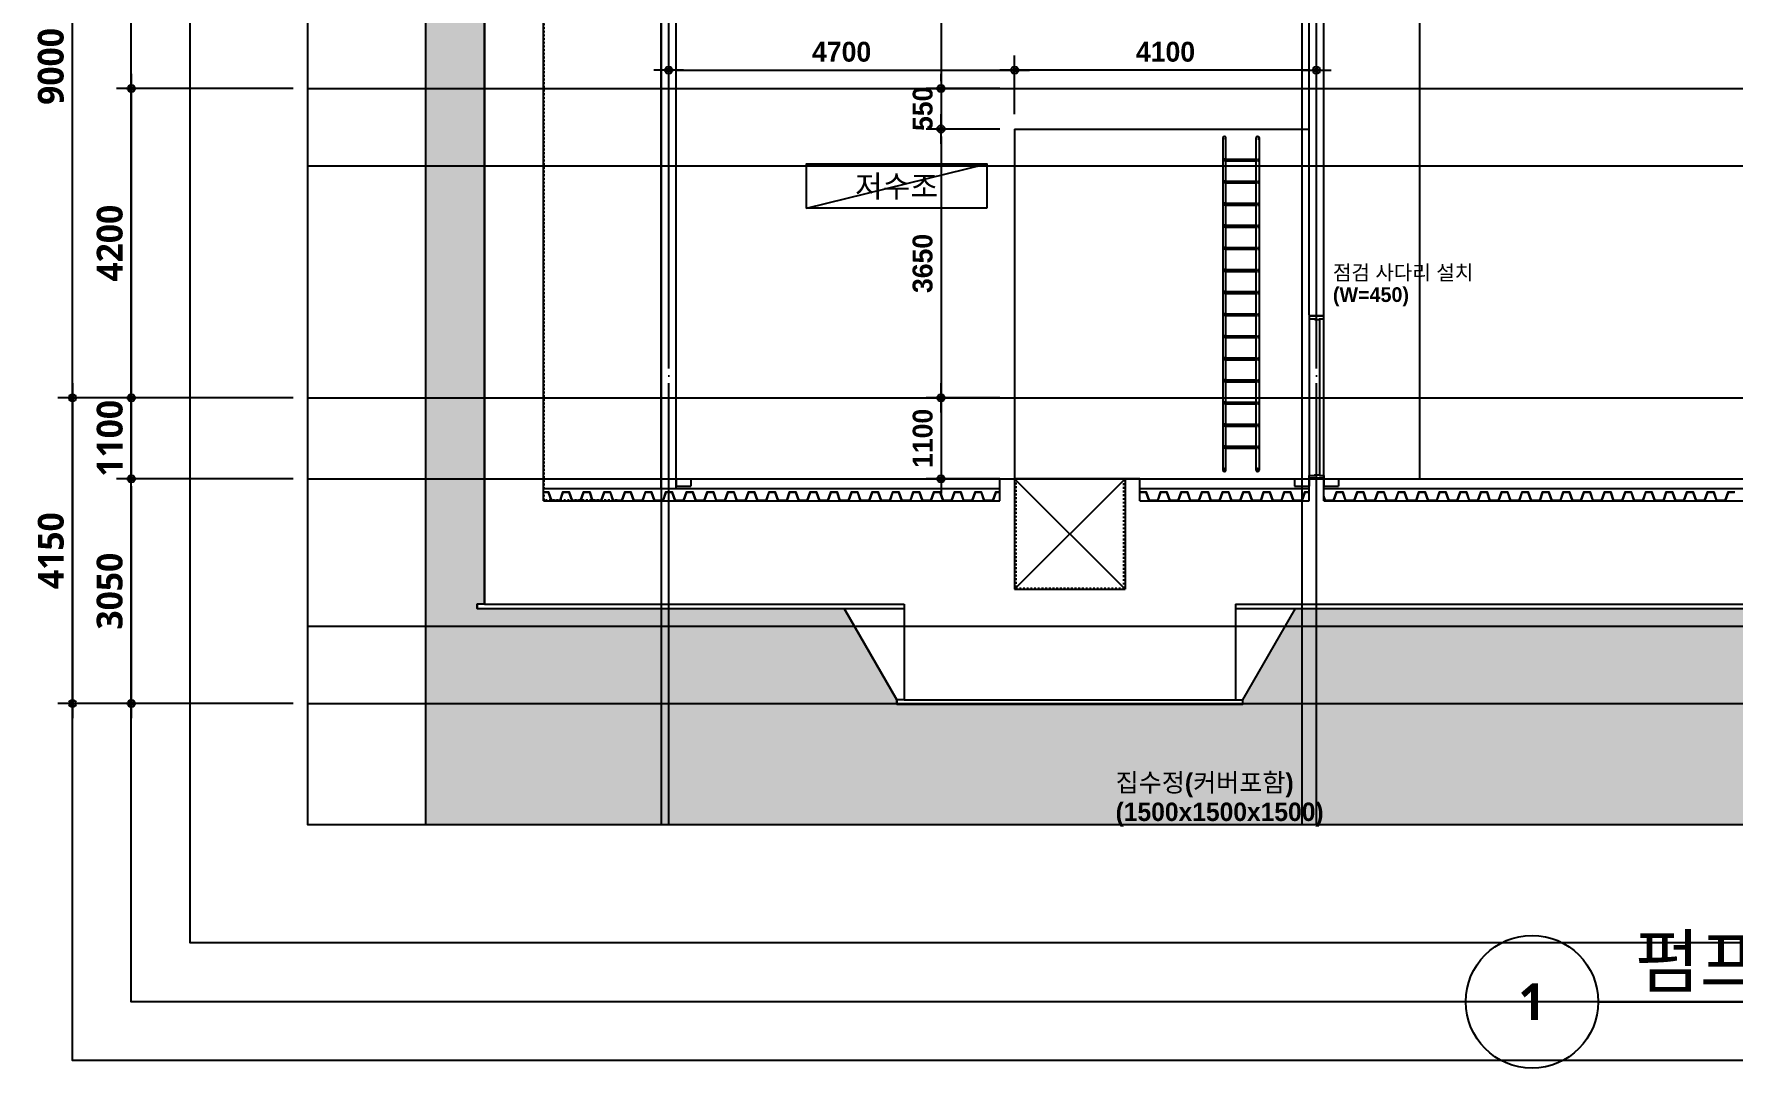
# Model space of a CAD drawing. Header units: millimetres. Extents: x 0 to 168000, y 0 to 59400.
# Drawn here: x 97036 to 120105, y 31359 to 45400 of the extents above; entities that cross this region are included whole.
import ezdxf
from ezdxf.enums import TextEntityAlignment as Align

# ---------------------------------------------------------------- set-up
doc = ezdxf.new("R2010")
doc.units = ezdxf.units.MM
doc.header["$LTSCALE"] = 100
for name, pattern in [('CEN', [62, 60, -1, 0, -1]), ('HID', [0.5, 0.25, -0.25]), ('HIDDEN', [0.375, 0.25, -0.125]), ('주단면도-1$0$STD_CENTER', [66, 60, -2, 2, -2])]:
    doc.linetypes.add(name, pattern=pattern)
doc.layers.get('Defpoints').update_dxf_attribs({"color": 153})
for name, color, linetype in [('1co_visible', 1, 'Continuous'), ('1hi_invisible', 1, 'HIDDEN'), ('7FIN', 5, 'Continuous'), ('8HAT', 8, 'Continuous'), ('A-ANNO-DIM', 4, 'Continuous'), ('A-ANNO-TEXT1', 7, 'Continuous'), ('A-ANNO-TITL', 7, 'Continuous'), ('A-CEN', 1, 'CEN'), ('A-DOOR-HEAD', 5, 'Continuous'), ('A-DOOR-JAMB', 4, 'Continuous'), ('A-DOOR-SILL', 8, 'Continuous'), ('A-MKXS-TEXT1', 3, 'Continuous'), ('A-ST-AXIS-DIM', 7, 'Continuous'), ('AA-XXXX-TXT1', 2, 'Continuous'), ('HID', 7, 'HID'), ('land-sol', 252, 'Continuous'), ('Leader', 7, 'Continuous'), ('SYM', 7, 'Continuous'), ('TEXT', 3, 'Continuous'), ('주단면도-1$0$A-FIN-TYP1', 6, 'Continuous'), ('주단면도-1$0$A-ST-AXIS-CEN', 252, '주단면도-1$0$STD_CENTER'), ('주단면도-1$0$A-ST-CONC', 2, 'Continuous'), ('주단면도-1$0$A-WALL-MASN', 3, 'Continuous')]:
    doc.layers.add(name, color=color, linetype=linetype)
doc.layers.add('A-ELEV-LIN2', color=7, linetype='Continuous', lineweight=25)
doc.layers.add('G(그리드1)', color=185, linetype='Continuous', plot=False)
doc.layers.add('G(그리드2)', color=235, linetype='Continuous', plot=False)
doc.styles.add('2020음성 1차', font='나눔고딕Bold.ttf')
doc.styles.add('SH_진천_나눔', font='')
doc.styles.get('SH_진천_나눔').set_extended_font_data('NanumGothic', bold=True)
doc.dimstyles.new('SHP 100', dxfattribs={"dimscale": 100, "dimtxt": 3.5, "dimasz": 1, "dimexe": 2, "dimexo": 2, "dimgap": 1, "dimtad": 1, "dimdec": 0, "dimzin": 0, "dimdsep": 46, "dimtxsty": 'SH_진천_나눔', "dimblk": 'DIMDOT', "dimcen": 0.09, "dimclrd": 256, "dimclre": 256, "dimclrt": 3, "dimadec": 0, "dimazin": 1, "dimtfac": 1, "dimtdec": 0, "dimtix": 1, "dimtmove": 2, "dimatfit": 0, "dimldrblk": 'DIMDOT', "dimfxl": 1, "dimtolj": 1, "dimtzin": 0, "dimlwd": -1, "dimlwe": -1, "dimarcsym": 0})
doc.dimstyles.new('SHP 100내부', dxfattribs={"dimscale": 100, "dimtxt": 2.7, "dimasz": 1, "dimexe": 2, "dimexo": 2, "dimgap": 1, "dimtad": 1, "dimdec": 0, "dimzin": 0, "dimdsep": 46, "dimtxsty": '2020음성 1차', "dimblk": 'DIMDOT', "dimcen": 0.09, "dimclrd": 256, "dimclre": 256, "dimclrt": 3, "dimadec": 0, "dimazin": 1, "dimtfac": 1, "dimtdec": 0, "dimtix": 1, "dimtmove": 2, "dimatfit": 0, "dimldrblk": 'DIMDOT', "dimfxl": 1, "dimtolj": 1, "dimtzin": 0, "dimlwd": -1, "dimlwe": -1, "dimarcsym": 0})

# ---------------------------------------------------------------- blocks, each defined once
blk = doc.blocks.new('*U9288')
at = {"layer": 'A-ANNO-TITL'}
blk.add_line((0, 0), (6514, 0), dxfattribs=at)
blk.add_circle((-450, 0), 450, dxfattribs=at)
at = {"layer": 'AA-XXXX-TXT1', "style": 'SH_진천_나눔'}
blk.add_attdef('DWG.TITLE', (250, 100), '', height=350, dxfattribs=at)
at = {"layer": 'AA-XXXX-TXT1', "color": 7, "style": 'SH_진천_나눔'}
blk.add_attdef('NO1', text='', height=300, dxfattribs=at).set_placement((-450, 0), align=Align.MIDDLE)
at = {"layer": 'AA-XXXX-TXT1', "style": 'SH_진천_나눔'}
blk.add_attdef('SCALE', text='', height=150, dxfattribs=at).set_placement((6264, -100), align=Align.TOP_RIGHT)
blk = doc.blocks.new('DIMDOT')
at = {"color": 0}
blk.add_line((-2, 0), (2, 0), dxfattribs=at)
for radius in [0.5, 0.25]:
    blk.add_circle((0, 0), radius, dxfattribs=at)
blk = doc.blocks.new('*D9305')
at = {"layer": 'A-ST-AXIS-DIM'}
for p, q in [((100559, 49459), (97359, 49459)), ((97559, 40559), (97559, 49359)), ((100559, 40459), (97359, 40459))]:
    blk.add_line(p, q, dxfattribs=at)
at = {"layer": 'Defpoints', "color": 0}
for p in [(97559, 49459), (100759, 49459), (100759, 40459)]:
    blk.add_point(p, dxfattribs=at)
at = {"layer": 'A-ST-AXIS-DIM', "linetype": 'ByBlock', "xscale": 100, "yscale": 100, "zscale": 100}
for p, rotation in [((97559, 49459), 90), ((97559, 40459), 270)]:
    blk.add_blockref('DIMDOT', p, dxfattribs=dict(at, rotation=rotation))
at = {"layer": 'A-ST-AXIS-DIM', "color": 3, "insert": (97266, 44959), "char_height": 350, "attachment_point": 5, "rotation": 90, "style": 'SH_진천_나눔'}
blk.add_mtext('\\A1;9000', dxfattribs=at)
blk = doc.blocks.new('*D9306')
at = {"layer": 'A-ST-AXIS-DIM'}
for p, q in [((100559, 40459), (97359, 40459)), ((97559, 40359), (97559, 36409)), ((100559, 36309), (97359, 36309))]:
    blk.add_line(p, q, dxfattribs=at)
at = {"layer": 'Defpoints', "color": 0}
for p in [(100759, 40459), (97559, 36309), (100759, 36309)]:
    blk.add_point(p, dxfattribs=at)
at = {"layer": 'A-ST-AXIS-DIM', "linetype": 'ByBlock', "xscale": 100, "yscale": 100, "zscale": 100}
for p, rotation in [((97559, 40459), 90), ((97559, 36309), 270)]:
    blk.add_blockref('DIMDOT', p, dxfattribs=dict(at, rotation=rotation))
at = {"layer": 'A-ST-AXIS-DIM', "color": 3, "insert": (97267, 38384), "char_height": 350, "attachment_point": 5, "rotation": 90, "style": 'SH_진천_나눔'}
blk.add_mtext('\\A1;4150', dxfattribs=at)
blk = doc.blocks.new('*D9307')
at = {"layer": 'A-ST-AXIS-DIM'}
for p, q in [((100559, 44659), (98159, 44659)), ((98359, 44559), (98359, 40559)), ((100559, 40459), (98159, 40459))]:
    blk.add_line(p, q, dxfattribs=at)
at = {"layer": 'Defpoints', "color": 0}
for p in [(100759, 44659), (98359, 40459), (100759, 40459)]:
    blk.add_point(p, dxfattribs=at)
at = {"layer": 'A-ST-AXIS-DIM', "linetype": 'ByBlock', "xscale": 100, "yscale": 100, "zscale": 100}
for p, rotation in [((98359, 44659), 90), ((98359, 40459), 270)]:
    blk.add_blockref('DIMDOT', p, dxfattribs=dict(at, rotation=rotation))
at = {"layer": 'A-ST-AXIS-DIM', "color": 3, "insert": (98067, 42559), "char_height": 350, "attachment_point": 5, "rotation": 90, "style": 'SH_진천_나눔'}
blk.add_mtext('\\A1;4200', dxfattribs=at)
blk = doc.blocks.new('*D9308')
at = {"layer": 'A-ST-AXIS-DIM'}
for p, q in [((100559, 49459), (98159, 49459)), ((98359, 44759), (98359, 49359)), ((100559, 44659), (98159, 44659))]:
    blk.add_line(p, q, dxfattribs=at)
at = {"layer": 'Defpoints', "color": 0}
for p in [(98359, 49459), (100759, 49459), (100759, 44659)]:
    blk.add_point(p, dxfattribs=at)
at = {"layer": 'A-ST-AXIS-DIM', "linetype": 'ByBlock', "xscale": 100, "yscale": 100, "zscale": 100}
for p, rotation in [((98359, 49459), 90), ((98359, 44659), 270)]:
    blk.add_blockref('DIMDOT', p, dxfattribs=dict(at, rotation=rotation))
at = {"layer": 'A-ST-AXIS-DIM', "color": 3, "insert": (98066, 47059), "char_height": 350, "attachment_point": 5, "rotation": 90, "style": 'SH_진천_나눔'}
blk.add_mtext('\\A1;4800', dxfattribs=at)
blk = doc.blocks.new('*D9309')
at = {"layer": 'A-ANNO-DIM'}
for p, q in [((109359, 44759), (109359, 44859)), ((110159, 44659), (109159, 44659)), ((109359, 44659), (109359, 44109)), ((110159, 44109), (109159, 44109)), ((109359, 44009), (109359, 43909))]:
    blk.add_line(p, q, dxfattribs=at)
at = {"layer": 'Defpoints', "color": 0}
for p in [(110359, 44659), (109359, 44109), (110359, 44109)]:
    blk.add_point(p, dxfattribs=at)
at = {"layer": 'A-ANNO-DIM', "linetype": 'ByBlock', "xscale": 100, "yscale": 100, "zscale": 100}
for p, rotation in [((109359, 44659), 270), ((109359, 44109), 90)]:
    blk.add_blockref('DIMDOT', p, dxfattribs=dict(at, rotation=rotation))
at = {"layer": 'A-ANNO-DIM', "color": 3, "insert": (109111, 44384), "char_height": 270, "attachment_point": 5, "rotation": 90, "style": '2020음성 1차'}
blk.add_mtext('\\A1;550', dxfattribs=at)
blk = doc.blocks.new('*D9311')
at = {"layer": 'A-ANNO-DIM'}
for p, q in [((110159, 44109), (109159, 44109)), ((109359, 44009), (109359, 40559)), ((110159, 40459), (109159, 40459))]:
    blk.add_line(p, q, dxfattribs=at)
at = {"layer": 'Defpoints', "color": 0}
for p in [(110359, 44109), (109359, 40459), (110359, 40459)]:
    blk.add_point(p, dxfattribs=at)
at = {"layer": 'A-ANNO-DIM', "linetype": 'ByBlock', "xscale": 100, "yscale": 100, "zscale": 100}
for p, rotation in [((109359, 44109), 90), ((109359, 40459), 270)]:
    blk.add_blockref('DIMDOT', p, dxfattribs=dict(at, rotation=rotation))
at = {"layer": 'A-ANNO-DIM', "color": 3, "insert": (109110, 42284), "char_height": 270, "attachment_point": 5, "rotation": 90, "style": '2020음성 1차'}
blk.add_mtext('\\A1;3650', dxfattribs=at)
blk = doc.blocks.new('*D9325')
at = {"layer": 'A-ANNO-DIM'}
for p, q in [((105659, 44309), (105659, 45109)), ((110359, 44309), (110359, 45109)), ((105759, 44909), (110259, 44909))]:
    blk.add_line(p, q, dxfattribs=at)
at = {"layer": 'Defpoints', "color": 0}
for p in [(110359, 44909), (105659, 44109), (110359, 44109)]:
    blk.add_point(p, dxfattribs=at)
at = {"layer": 'A-ANNO-DIM', "linetype": 'ByBlock', "xscale": 100, "yscale": 100, "zscale": 100, "rotation": 180}
blk.add_blockref('DIMDOT', (105659, 44909), dxfattribs=at)
at = {"layer": 'A-ANNO-DIM', "linetype": 'ByBlock', "xscale": 100, "yscale": 100, "zscale": 100}
blk.add_blockref('DIMDOT', (110359, 44909), dxfattribs=at)
at = {"layer": 'A-ANNO-DIM', "color": 3, "insert": (108009, 45157), "char_height": 270, "attachment_point": 5, "style": '2020음성 1차'}
blk.add_mtext('\\A1;4700', dxfattribs=at)
blk = doc.blocks.new('*D9326')
at = {"layer": 'A-ANNO-DIM'}
for p, q in [((110359, 44309), (110359, 45109)), ((114459, 44309), (114459, 45109)), ((114359, 44909), (110459, 44909))]:
    blk.add_line(p, q, dxfattribs=at)
at = {"layer": 'Defpoints', "color": 0}
for p in [(110359, 44909), (110359, 44109), (114459, 44109)]:
    blk.add_point(p, dxfattribs=at)
at = {"layer": 'A-ANNO-DIM', "linetype": 'ByBlock', "xscale": 100, "yscale": 100, "zscale": 100, "rotation": 180}
blk.add_blockref('DIMDOT', (110359, 44909), dxfattribs=at)
at = {"layer": 'A-ANNO-DIM', "linetype": 'ByBlock', "xscale": 100, "yscale": 100, "zscale": 100}
blk.add_blockref('DIMDOT', (114459, 44909), dxfattribs=at)
at = {"layer": 'A-ANNO-DIM', "color": 3, "insert": (112409, 45157), "char_height": 270, "attachment_point": 5, "style": '2020음성 1차'}
blk.add_mtext('\\A1;4100', dxfattribs=at)
blk = doc.blocks.new('*D9360')
at = {"layer": 'A-ANNO-DIM'}
for p, q in [((110159, 49459), (109159, 49459)), ((109359, 49359), (109359, 44759)), ((110159, 44659), (109159, 44659))]:
    blk.add_line(p, q, dxfattribs=at)
at = {"layer": 'Defpoints', "color": 0}
for p in [(110359, 49459), (109359, 44659), (110359, 44659)]:
    blk.add_point(p, dxfattribs=at)
at = {"layer": 'A-ANNO-DIM', "linetype": 'ByBlock', "xscale": 100, "yscale": 100, "zscale": 100}
for p, rotation in [((109359, 49459), 90), ((109359, 44659), 270)]:
    blk.add_blockref('DIMDOT', p, dxfattribs=dict(at, rotation=rotation))
at = {"layer": 'A-ANNO-DIM', "color": 3, "insert": (109110, 47059), "char_height": 270, "attachment_point": 5, "rotation": 90, "style": '2020음성 1차'}
blk.add_mtext('\\A1;4800', dxfattribs=at)
blk = doc.blocks.new('*D9361')
at = {"layer": 'A-ANNO-DIM'}
for p, q in [((110159, 40459), (109159, 40459)), ((109359, 40359), (109359, 39459)), ((110159, 39359), (109159, 39359))]:
    blk.add_line(p, q, dxfattribs=at)
at = {"layer": 'Defpoints', "color": 0}
for p in [(110359, 40459), (109359, 39359), (110359, 39359)]:
    blk.add_point(p, dxfattribs=at)
at = {"layer": 'A-ANNO-DIM', "linetype": 'ByBlock', "xscale": 100, "yscale": 100, "zscale": 100}
for p, rotation in [((109359, 40459), 90), ((109359, 39359), 270)]:
    blk.add_blockref('DIMDOT', p, dxfattribs=dict(at, rotation=rotation))
at = {"layer": 'A-ANNO-DIM', "color": 3, "insert": (109111, 39909), "char_height": 270, "attachment_point": 5, "rotation": 90, "style": '2020음성 1차'}
blk.add_mtext('\\A1;1100', dxfattribs=at)
blk = doc.blocks.new('*D9382')
at = {"layer": 'A-ST-AXIS-DIM'}
for p, q in [((100559, 39359), (98159, 39359)), ((98359, 39259), (98359, 36409)), ((100559, 36309), (98159, 36309))]:
    blk.add_line(p, q, dxfattribs=at)
at = {"layer": 'Defpoints', "color": 0}
for p in [(100759, 39359), (98359, 36309), (100759, 36309)]:
    blk.add_point(p, dxfattribs=at)
at = {"layer": 'A-ST-AXIS-DIM', "linetype": 'ByBlock', "xscale": 100, "yscale": 100, "zscale": 100}
for p, rotation in [((98359, 39359), 90), ((98359, 36309), 270)]:
    blk.add_blockref('DIMDOT', p, dxfattribs=dict(at, rotation=rotation))
at = {"layer": 'A-ST-AXIS-DIM', "color": 3, "insert": (98066, 37834), "char_height": 350, "attachment_point": 5, "rotation": 90, "style": 'SH_진천_나눔'}
blk.add_mtext('\\A1;3050', dxfattribs=at)
blk = doc.blocks.new('*D9383')
at = {"layer": 'A-ST-AXIS-DIM'}
for p, q in [((98359, 40559), (98359, 40659)), ((100559, 40459), (98159, 40459)), ((98359, 40459), (98359, 39359)), ((100559, 39359), (98159, 39359)), ((98359, 39259), (98359, 39159))]:
    blk.add_line(p, q, dxfattribs=at)
at = {"layer": 'Defpoints', "color": 0}
for p in [(100759, 40459), (98359, 39359), (100759, 39359)]:
    blk.add_point(p, dxfattribs=at)
at = {"layer": 'A-ST-AXIS-DIM', "linetype": 'ByBlock', "xscale": 100, "yscale": 100, "zscale": 100}
for p, rotation in [((98359, 40459), 270), ((98359, 39359), 90)]:
    blk.add_blockref('DIMDOT', p, dxfattribs=dict(at, rotation=rotation))
at = {"layer": 'A-ST-AXIS-DIM', "color": 3, "insert": (98067, 39909), "char_height": 350, "attachment_point": 5, "rotation": 90, "style": 'SH_진천_나눔'}
blk.add_mtext('\\A1;1100', dxfattribs=at)

msp = doc.modelspace()

# ---------------------------------------------------------------- hatches: boundary and pattern name
at = {"layer": 'land-sol', "transparency": 33554687}
h = msp.add_hatch(color=256, dxfattribs=at)
h.dxf.hatch_style = 1
h.paths.add_polyline_path([(102359.1, 50459.1), (103159.1, 50459.1), (103159.1, 37659.1), (103059.1, 37659.1), (103059.1, 37599.1), (108043.2, 37599.1), (108759.1, 36359.1), (108759.1, 36299.1), (113459.1, 36299.1), (113459.1, 36359.1), (114175, 37599.1), (128912.3, 37599.1), (129859.1, 35959.1), (129859.1, 35899.1), (132437.5, 35899.1), (133009.1, 34909.1), (133009.1, 34849.1), (140259.1, 34849.1), (140259.1, 34909.1), (140159.1, 34909.1), (140159.1, 38799.1), (141259.1, 38799.1), (141259.1, 34659.1), (102359.1, 34659.1)])

# ---------------------------------------------------------------- linework, layer by layer
at = {"layer": '1co_visible'}
for centre, start, end in [((113249.2, 43689.1), 148.05488, 211.94512), ((113619.1, 43689.1), 328.05488, 31.94512), ((113249.2, 43389.1), 148.05488, 211.94512), ((113619.1, 43389.1), 328.05488, 31.94512), ((113249.2, 43089.1), 148.05488, 211.94512), ((113619.1, 43089.1), 328.05488, 31.94512), ((113249.2, 42789.1), 148.05488, 211.94512), ((113619.1, 42789.1), 328.05488, 31.94512), ((113249.2, 42489.1), 148.05488, 211.94512), ((113619.1, 42489.1), 328.05488, 31.94512), ((113249.2, 42189.1), 148.05488, 211.94512), ((113619.1, 42189.1), 328.05488, 31.94512), ((113249.2, 41889.1), 148.05488, 211.94512), ((113619.1, 41889.1), 328.05488, 31.94512), ((113249.2, 41589.1), 148.05488, 211.94512), ((113249.2, 41589.1), 148.05488, 211.94512), ((113619.1, 41589.1), 328.05488, 31.94512), ((113619.1, 41589.1), 328.05488, 31.94512), ((113249.2, 41289.1), 148.05488, 211.94512), ((113249.2, 41289.1), 148.05488, 211.94512), ((113619.1, 41289.1), 328.05488, 31.94512), ((113619.1, 41289.1), 328.05488, 31.94512), ((113249.2, 40989.1), 148.05488, 211.94512), ((113249.2, 40989.1), 148.05488, 211.94512), ((113619.1, 40989.1), 328.05488, 31.94512), ((113619.1, 40989.1), 328.05488, 31.94512), ((113249.2, 40689.1), 148.05488, 211.94512), ((113249.2, 40689.1), 148.05488, 211.94512), ((113619.1, 40689.1), 328.05488, 31.94512), ((113619.1, 40689.1), 328.05488, 31.94512), ((113249.2, 40389.1), 148.05488, 211.94512), ((113249.2, 40389.1), 148.05488, 211.94512), ((113619.1, 40389.1), 328.05488, 31.94512), ((113619.1, 40389.1), 328.05488, 31.94512), ((113249.2, 40089.1), 148.05488, 211.94512), ((113249.2, 40089.1), 148.05488, 211.94512), ((113619.1, 40089.1), 328.05488, 31.94512), ((113619.1, 40089.1), 328.05488, 31.94512), ((113249.2, 39789.1), 148.05488, 211.94512), ((113249.2, 39789.1), 148.05488, 211.94512), ((113619.1, 39789.1), 328.05488, 31.94512), ((113619.1, 39789.1), 328.05488, 31.94512)]:
    msp.add_arc(centre, 23.6, start, end, dxfattribs=at)
at = {"layer": '1hi_invisible', "ltscale": 0.5}
for p, q in [((113229.1, 43701.6), (113201.3, 43701.6)), ((113201.3, 43701.6), (113201.3, 43676.6)), ((113229.1, 43676.6), (113201.3, 43676.6)), ((113639.1, 43701.6), (113667, 43701.6)), ((113639.1, 43676.6), (113667, 43676.6)), ((113667, 43701.6), (113667, 43676.6)), ((113229.1, 43401.6), (113201.3, 43401.6)), ((113201.3, 43401.6), (113201.3, 43376.6)), ((113229.1, 43376.6), (113201.3, 43376.6)), ((113639.1, 43401.6), (113667, 43401.6)), ((113639.1, 43376.6), (113667, 43376.6)), ((113667, 43401.6), (113667, 43376.6)), ((113229.1, 43101.6), (113201.3, 43101.6)), ((113201.3, 43101.6), (113201.3, 43076.6)), ((113229.1, 43076.6), (113201.3, 43076.6)), ((113639.1, 43101.6), (113667, 43101.6)), ((113639.1, 43076.6), (113667, 43076.6)), ((113667, 43101.6), (113667, 43076.6)), ((113229.1, 42801.6), (113201.3, 42801.6)), ((113201.3, 42801.6), (113201.3, 42776.6)), ((113229.1, 42776.6), (113201.3, 42776.6)), ((113639.1, 42801.6), (113667, 42801.6)), ((113639.1, 42776.6), (113667, 42776.6)), ((113667, 42801.6), (113667, 42776.6)), ((113229.1, 42501.6), (113201.3, 42501.6)), ((113201.3, 42501.6), (113201.3, 42476.6)), ((113229.1, 42476.6), (113201.3, 42476.6)), ((113639.1, 42501.6), (113667, 42501.6)), ((113639.1, 42476.6), (113667, 42476.6)), ((113667, 42501.6), (113667, 42476.6)), ((113229.1, 42201.6), (113201.3, 42201.6)), ((113201.3, 42201.6), (113201.3, 42176.6)), ((113229.1, 42176.6), (113201.3, 42176.6)), ((113639.1, 42201.6), (113667, 42201.6)), ((113639.1, 42176.6), (113667, 42176.6)), ((113667, 42201.6), (113667, 42176.6)), ((113229.1, 41901.6), (113201.3, 41901.6)), ((113201.3, 41901.6), (113201.3, 41876.6)), ((113229.1, 41876.6), (113201.3, 41876.6)), ((113639.1, 41901.6), (113667, 41901.6)), ((113639.1, 41876.6), (113667, 41876.6)), ((113667, 41901.6), (113667, 41876.6)), ((113229.1, 41601.6), (113201.3, 41601.6)), ((113201.3, 41601.6), (113201.3, 41576.6)), ((113229.1, 41601.6), (113201.3, 41601.6)), ((113201.3, 41601.6), (113201.3, 41576.6)), ((113229.1, 41576.6), (113201.3, 41576.6)), ((113229.1, 41576.6), (113201.3, 41576.6)), ((113639.1, 41601.6), (113667, 41601.6)), ((113639.1, 41601.6), (113667, 41601.6)), ((113639.1, 41576.6), (113667, 41576.6)), ((113639.1, 41576.6), (113667, 41576.6)), ((113667, 41601.6), (113667, 41576.6)), ((113667, 41601.6), (113667, 41576.6)), ((113229.1, 41301.6), (113201.3, 41301.6)), ((113201.3, 41301.6), (113201.3, 41276.6)), ((113229.1, 41301.6), (113201.3, 41301.6)), ((113201.3, 41301.6), (113201.3, 41276.6)), ((113639.1, 41301.6), (113667, 41301.6)), ((113639.1, 41301.6), (113667, 41301.6)), ((113667, 41301.6), (113667, 41276.6)), ((113667, 41301.6), (113667, 41276.6)), ((113229.1, 41276.6), (113201.3, 41276.6)), ((113229.1, 41276.6), (113201.3, 41276.6)), ((113639.1, 41276.6), (113667, 41276.6)), ((113639.1, 41276.6), (113667, 41276.6)), ((113229.1, 41001.6), (113201.3, 41001.6)), ((113201.3, 41001.6), (113201.3, 40976.6)), ((113229.1, 41001.6), (113201.3, 41001.6)), ((113201.3, 41001.6), (113201.3, 40976.6)), ((113229.1, 40976.6), (113201.3, 40976.6)), ((113229.1, 40976.6), (113201.3, 40976.6)), ((113639.1, 41001.6), (113667, 41001.6)), ((113639.1, 41001.6), (113667, 41001.6)), ((113639.1, 40976.6), (113667, 40976.6)), ((113639.1, 40976.6), (113667, 40976.6)), ((113667, 41001.6), (113667, 40976.6)), ((113667, 41001.6), (113667, 40976.6)), ((113229.1, 40701.6), (113201.3, 40701.6)), ((113201.3, 40701.6), (113201.3, 40676.6)), ((113229.1, 40701.6), (113201.3, 40701.6)), ((113201.3, 40701.6), (113201.3, 40676.6)), ((113229.1, 40676.6), (113201.3, 40676.6)), ((113229.1, 40676.6), (113201.3, 40676.6)), ((113639.1, 40701.6), (113667, 40701.6)), ((113639.1, 40701.6), (113667, 40701.6)), ((113639.1, 40676.6), (113667, 40676.6)), ((113639.1, 40676.6), (113667, 40676.6)), ((113667, 40701.6), (113667, 40676.6)), ((113667, 40701.6), (113667, 40676.6)), ((113229.1, 40401.6), (113201.3, 40401.6)), ((113201.3, 40401.6), (113201.3, 40376.6)), ((113229.1, 40401.6), (113201.3, 40401.6)), ((113201.3, 40401.6), (113201.3, 40376.6)), ((113229.1, 40376.6), (113201.3, 40376.6)), ((113229.1, 40376.6), (113201.3, 40376.6)), ((113639.1, 40401.6), (113667, 40401.6)), ((113639.1, 40401.6), (113667, 40401.6)), ((113639.1, 40376.6), (113667, 40376.6)), ((113639.1, 40376.6), (113667, 40376.6)), ((113667, 40401.6), (113667, 40376.6)), ((113667, 40401.6), (113667, 40376.6)), ((113229.1, 40101.6), (113201.3, 40101.6)), ((113201.3, 40101.6), (113201.3, 40076.6)), ((113229.1, 40101.6), (113201.3, 40101.6)), ((113201.3, 40101.6), (113201.3, 40076.6)), ((113229.1, 40076.6), (113201.3, 40076.6)), ((113229.1, 40076.6), (113201.3, 40076.6)), ((113639.1, 40101.6), (113667, 40101.6)), ((113639.1, 40101.6), (113667, 40101.6)), ((113639.1, 40076.6), (113667, 40076.6)), ((113639.1, 40076.6), (113667, 40076.6)), ((113667, 40101.6), (113667, 40076.6)), ((113667, 40101.6), (113667, 40076.6)), ((113229.1, 39801.6), (113201.3, 39801.6)), ((113201.3, 39801.6), (113201.3, 39776.6)), ((113229.1, 39801.6), (113201.3, 39801.6)), ((113201.3, 39801.6), (113201.3, 39776.6)), ((113229.1, 39776.6), (113201.3, 39776.6)), ((113229.1, 39776.6), (113201.3, 39776.6)), ((113639.1, 39801.6), (113667, 39801.6)), ((113639.1, 39801.6), (113667, 39801.6)), ((113639.1, 39776.6), (113667, 39776.6)), ((113639.1, 39776.6), (113667, 39776.6)), ((113667, 39801.6), (113667, 39776.6)), ((113667, 39801.6), (113667, 39776.6))]:
    msp.add_line(p, q, dxfattribs=at)
at = {"layer": '1hi_invisible'}
msp.add_circle((113659.1, 43989.1), 20, dxfattribs=at)
msp.add_arc((113209.1, 43989.1), 20, 180, 0, dxfattribs=at)
at = {"layer": '7FIN'}
for points in [[(110159.1, 39179.1), (110097.7, 39179.1), (110058.2, 39064.4), (109950.4, 39064.4), (109911, 39179.1), (109817.6, 39179.1), (109778.2, 39064.4), (109670.5, 39064.4), (109631, 39179.1), (109537.6, 39179.1), (109498.3, 39064.4), (109390.5, 39064.4), (109351, 39179.1), (109257.6, 39179.1), (109218.2, 39064.4), (109110.4, 39064.4), (109071, 39179.1), (108977.6, 39179.1), (108938.2, 39064.4), (108830.4, 39064.4), (108791, 39179.1), (108697.6, 39179.1), (108658.2, 39064.4), (108550.5, 39064.4), (108511, 39179.1), (108417.6, 39179.1), (108378.3, 39064.4), (108270.5, 39064.4), (108231, 39179.1), (108137.6, 39179.1), (108098.2, 39064.4), (107990.3, 39064.4), (107951, 39179.1), (107857.6, 39179.1), (107818.2, 39064.4), (107710.4, 39064.4), (107671, 39179.1), (107577.6, 39179.1), (107538.2, 39064.4), (107430.5, 39064.4), (107391, 39179.1), (107297.6, 39179.1), (107258.3, 39064.4), (107150.5, 39064.4), (107111, 39179.1), (107017.6, 39179.1), (106978.1, 39064.4), (106870.3, 39064.4), (106831, 39179.1), (106737.6, 39179.1), (106698.1, 39064.4), (106590.4, 39064.4), (106551, 39179.1), (106457.6, 39179.1), (106418.2, 39064.4), (106310.5, 39064.4), (106271, 39179.1), (106177.6, 39179.1), (106138.3, 39064.4), (106030.5, 39064.4), (105991, 39179.1), (105897.6, 39179.1), (105858.1, 39064.4), (105750.3, 39064.4), (105711, 39179.1), (105617.6, 39179.1), (105578.1, 39064.4), (105470.4, 39064.4), (105431, 39179.1), (105337.6, 39179.1), (105298.2, 39064.4), (105190.5, 39064.4), (105151, 39179.1), (105057.6, 39179.1), (105018.3, 39064.4), (104910.5, 39064.4), (104871, 39179.1), (104777.6, 39179.1), (104738.1, 39064.4), (104630.3, 39064.4), (104591, 39179.1), (104497.6, 39179.1), (104458.1, 39064.4), (104350.4, 39064.4), (104311, 39179.1), (104217.6, 39179.1), (104178.2, 39064.4), (104070.5, 39064.4), (104031, 39179.1), (103959.1, 39179.1)], [(110159.1, 39173.7), (110101.5, 39173.7), (110062, 39059.1), (109946.6, 39059.1), (109907.2, 39173.7), (109821.5, 39173.7), (109782, 39059.1), (109666.7, 39059.1), (109627.2, 39173.7), (109541.5, 39173.7), (109502.1, 39059.1), (109386.7, 39059.1), (109347.2, 39173.7), (109261.5, 39173.7), (109222, 39059.1), (109106.5, 39059.1), (109067.2, 39173.7), (108981.5, 39173.7), (108942, 39059.1), (108826.6, 39059.1), (108787.2, 39173.7), (108701.5, 39173.7), (108662, 39059.1), (108546.7, 39059.1), (108507.2, 39173.7), (108421.5, 39173.7), (108382.1, 39059.1), (108266.7, 39059.1), (108227.2, 39173.7), (108141.5, 39173.7), (108102, 39059.1), (107986.5, 39059.1), (107947.2, 39173.7), (107861.5, 39173.7), (107822, 39059.1), (107706.6, 39059.1), (107667.2, 39173.7), (107581.5, 39173.7), (107542, 39059.1), (107426.7, 39059.1), (107387.2, 39173.7), (107301.5, 39173.7), (107262.1, 39059.1), (107146.7, 39059.1), (107107.2, 39173.7), (107021.4, 39173.7), (106982, 39059.1), (106866.5, 39059.1), (106827.2, 39173.7), (106741.4, 39173.7), (106702, 39059.1), (106586.6, 39059.1), (106547.2, 39173.7), (106461.4, 39173.7), (106422, 39059.1), (106306.7, 39059.1), (106267.2, 39173.7), (106181.4, 39173.7), (106142.1, 39059.1), (106026.7, 39059.1), (105987.2, 39173.7), (105901.4, 39173.7), (105861.9, 39059.1), (105746.5, 39059.1), (105707.2, 39173.7), (105621.4, 39173.7), (105581.9, 39059.1), (105466.6, 39059.1), (105427.2, 39173.7), (105341.4, 39173.7), (105302, 39059.1), (105186.7, 39059.1), (105147.2, 39173.7), (105061.4, 39173.7), (105022.1, 39059.1), (104906.7, 39059.1), (104867.2, 39173.7), (104781.4, 39173.7), (104741.9, 39059.1), (104626.5, 39059.1), (104587.2, 39173.7), (104501.4, 39173.7), (104461.9, 39059.1), (104346.6, 39059.1), (104307.2, 39173.7), (104221.4, 39173.7), (104182, 39059.1), (104066.7, 39059.1), (104027.2, 39173.7), (103959.1, 39173.7)], [(114359.1, 39179.1), (114297.7, 39179.1), (114258.2, 39064.4), (114150.4, 39064.4), (114111, 39179.1), (114017.6, 39179.1), (113978.2, 39064.4), (113870.5, 39064.4), (113831, 39179.1), (113737.6, 39179.1), (113698.3, 39064.4), (113590.5, 39064.4), (113551, 39179.1), (113457.6, 39179.1), (113418.2, 39064.4), (113310.4, 39064.4), (113271, 39179.1), (113177.6, 39179.1), (113138.2, 39064.4), (113030.4, 39064.4), (112991, 39179.1), (112897.6, 39179.1), (112858.2, 39064.4), (112750.5, 39064.4), (112711, 39179.1), (112617.6, 39179.1), (112578.3, 39064.4), (112470.5, 39064.4), (112431, 39179.1), (112337.6, 39179.1), (112298.2, 39064.4), (112190.3, 39064.4), (112151, 39179.1), (112059.1, 39179.1)], [(114359.1, 39173.7), (114301.5, 39173.7), (114262, 39059.1), (114146.6, 39059.1), (114107.2, 39173.7), (114021.5, 39173.7), (113982, 39059.1), (113866.7, 39059.1), (113827.2, 39173.7), (113741.5, 39173.7), (113702.1, 39059.1), (113586.7, 39059.1), (113547.2, 39173.7), (113461.5, 39173.7), (113422, 39059.1), (113306.5, 39059.1), (113267.2, 39173.7), (113181.5, 39173.7), (113142, 39059.1), (113026.6, 39059.1), (112987.2, 39173.7), (112901.5, 39173.7), (112862, 39059.1), (112746.7, 39059.1), (112707.2, 39173.7), (112621.5, 39173.7), (112582.1, 39059.1), (112466.7, 39059.1), (112427.2, 39173.7), (112341.5, 39173.7), (112302, 39059.1), (112186.5, 39059.1), (112147.2, 39173.7), (112061.5, 39173.7), (112059.1, 39167)], [(120141, 39179.1), (120047.6, 39179.1), (120008.3, 39064.4), (119900.5, 39064.4), (119861, 39179.1), (119767.6, 39179.1), (119728.1, 39064.4), (119620.3, 39064.4), (119581, 39179.1), (119487.6, 39179.1), (119448.1, 39064.4), (119340.4, 39064.4), (119301, 39179.1), (119207.6, 39179.1), (119168.2, 39064.4), (119060.5, 39064.4), (119021, 39179.1), (118927.6, 39179.1), (118888.3, 39064.4), (118780.5, 39064.4), (118741, 39179.1), (118647.6, 39179.1), (118608.1, 39064.4), (118500.3, 39064.4), (118461, 39179.1), (118367.6, 39179.1), (118328.1, 39064.4), (118220.4, 39064.4), (118181, 39179.1), (118087.6, 39179.1), (118048.2, 39064.4), (117940.5, 39064.4), (117901, 39179.1), (117807.6, 39179.1), (117768.3, 39064.4), (117660.5, 39064.4), (117621, 39179.1), (117527.6, 39179.1), (117488.1, 39064.4), (117380.3, 39064.4), (117341, 39179.1), (117247.6, 39179.1), (117208.1, 39064.4), (117100.4, 39064.4), (117061, 39179.1), (116967.6, 39179.1), (116928.2, 39064.4), (116820.5, 39064.4), (116781, 39179.1), (116687.6, 39179.1), (116648.3, 39064.4), (116540.5, 39064.4), (116501, 39179.1), (116407.6, 39179.1), (116368.1, 39064.4), (116260.3, 39064.4), (116221, 39179.1), (116127.6, 39179.1), (116088.1, 39064.4), (115980.4, 39064.4), (115941, 39179.1), (115847.6, 39179.1), (115808.2, 39064.4), (115700.5, 39064.4), (115661, 39179.1), (115567.6, 39179.1), (115528.3, 39064.4), (115420.5, 39064.4), (115381, 39179.1), (115287.6, 39179.1), (115248.1, 39064.4), (115140.3, 39064.4), (115101, 39179.1), (115007.6, 39179.1), (114968.1, 39064.4), (114860.4, 39064.4), (114821, 39179.1), (114727.6, 39179.1), (114688.2, 39064.4), (114580.4, 39064.4), (114559.1, 39126.3)], [(120137.2, 39173.7), (120051.4, 39173.7), (120012.1, 39059.1), (119896.7, 39059.1), (119857.2, 39173.7), (119771.4, 39173.7), (119731.9, 39059.1), (119616.5, 39059.1), (119577.2, 39173.7), (119491.4, 39173.7), (119451.9, 39059.1), (119336.6, 39059.1), (119297.2, 39173.7), (119211.4, 39173.7), (119172, 39059.1), (119056.7, 39059.1), (119017.2, 39173.7), (118931.4, 39173.7), (118892.1, 39059.1), (118776.7, 39059.1), (118737.2, 39173.7), (118651.4, 39173.7), (118611.9, 39059.1), (118496.5, 39059.1), (118457.2, 39173.7), (118371.4, 39173.7), (118331.9, 39059.1), (118216.6, 39059.1), (118177.2, 39173.7), (118091.4, 39173.7), (118052, 39059.1), (117936.7, 39059.1), (117897.2, 39173.7), (117811.4, 39173.7), (117772.1, 39059.1), (117656.7, 39059.1), (117617.2, 39173.7), (117531.4, 39173.7), (117491.9, 39059.1), (117376.5, 39059.1), (117337.2, 39173.7), (117251.4, 39173.7), (117211.9, 39059.1), (117096.6, 39059.1), (117057.2, 39173.7), (116971.4, 39173.7), (116932, 39059.1), (116816.6, 39059.1), (116777.2, 39173.7), (116691.4, 39173.7), (116652.1, 39059.1), (116536.6, 39059.1), (116497.2, 39173.7), (116411.4, 39173.7), (116371.9, 39059.1), (116256.5, 39059.1), (116217.1, 39173.7), (116131.4, 39173.7), (116091.9, 39059.1), (115976.6, 39059.1), (115937.2, 39173.7), (115851.4, 39173.7), (115812, 39059.1), (115696.6, 39059.1), (115657.2, 39173.7), (115571.4, 39173.7), (115532.1, 39059.1), (115416.6, 39059.1), (115377.2, 39173.7), (115291.4, 39173.7), (115251.9, 39059.1), (115136.5, 39059.1), (115097.1, 39173.7), (115011.4, 39173.7), (114971.9, 39059.1), (114856.6, 39059.1), (114817.1, 39173.7), (114731.4, 39173.7), (114692, 39059.1), (114576.6, 39059.1), (114559.1, 39109.9)]]:
    msp.add_lwpolyline(points, dxfattribs=at)
at = {"layer": '8HAT', "ltscale": 3}
for p, q in [((113189.1, 43989.1), (113189.1, 39479.1)), ((113229.1, 43701.6), (113229.1, 43989.1)), ((113639.1, 43601.6), (113639.1, 43989.1)), ((113679.1, 43989.1), (113679.1, 39479.1)), ((113229.1, 43701.6), (113639.1, 43701.6)), ((113229.1, 43401.6), (113229.1, 43676.6)), ((113229.1, 43676.6), (113639.1, 43676.6)), ((113639.1, 43401.6), (113639.1, 43676.6)), ((113229.1, 43401.6), (113639.1, 43401.6)), ((113229.1, 43101.6), (113229.1, 43376.6)), ((113229.1, 43376.6), (113639.1, 43376.6)), ((113639.1, 43101.6), (113639.1, 43376.6)), ((113229.1, 43101.6), (113639.1, 43101.6)), ((113229.1, 39479.1), (113229.1, 43076.6)), ((113229.1, 43076.6), (113639.1, 43076.6)), ((113639.1, 39479.1), (113639.1, 43076.6)), ((113229.1, 42801.6), (113639.1, 42801.6)), ((113229.1, 42776.6), (113639.1, 42776.6)), ((113229.1, 42501.6), (113639.1, 42501.6)), ((113229.1, 42476.6), (113639.1, 42476.6)), ((113229.1, 42201.6), (113639.1, 42201.6)), ((113229.1, 42176.6), (113639.1, 42176.6)), ((113229.1, 41901.6), (113639.1, 41901.6)), ((113229.1, 41876.6), (113639.1, 41876.6)), ((113229.1, 41601.6), (113639.1, 41601.6)), ((113229.1, 41601.6), (113639.1, 41601.6)), ((113229.1, 41576.6), (113639.1, 41576.6)), ((113229.1, 41576.6), (113639.1, 41576.6)), ((113229.1, 41301.6), (113639.1, 41301.6)), ((113229.1, 41301.6), (113639.1, 41301.6)), ((113229.1, 41276.6), (113639.1, 41276.6)), ((113229.1, 41276.6), (113639.1, 41276.6)), ((113229.1, 41001.6), (113639.1, 41001.6)), ((113229.1, 41001.6), (113639.1, 41001.6)), ((113229.1, 40976.6), (113639.1, 40976.6)), ((113229.1, 40976.6), (113639.1, 40976.6)), ((113229.1, 40701.6), (113639.1, 40701.6)), ((113229.1, 40701.6), (113639.1, 40701.6)), ((113229.1, 40676.6), (113639.1, 40676.6)), ((113229.1, 40676.6), (113639.1, 40676.6)), ((113229.1, 40401.6), (113639.1, 40401.6)), ((113229.1, 40401.6), (113639.1, 40401.6)), ((113229.1, 40376.6), (113639.1, 40376.6)), ((113229.1, 40376.6), (113639.1, 40376.6)), ((113229.1, 40101.6), (113639.1, 40101.6)), ((113229.1, 40101.6), (113639.1, 40101.6)), ((113229.1, 40076.6), (113639.1, 40076.6)), ((113229.1, 40076.6), (113639.1, 40076.6)), ((113229.1, 39801.6), (113639.1, 39801.6)), ((113229.1, 39801.6), (113639.1, 39801.6)), ((113229.1, 39776.6), (113639.1, 39776.6)), ((113229.1, 39776.6), (113639.1, 39776.6)), ((113189.1, 39479.1), (113229.1, 39479.1)), ((113639.1, 39479.1), (113679.1, 39479.1)), ((110359.1, 37859.1), (111859.1, 39359.1)), ((111859.1, 39359.1), (110359.1, 39359.1)), ((110359.1, 39359.1), (111859.1, 37859.1))]:
    msp.add_line(p, q, dxfattribs=at)
for centre, start, end in [((113209.1, 43989.1), 0, 180), ((113659.1, 43989.1), 0, 180), ((113209.1, 39479.1), 0, 180), ((113209.1, 39479.1), 180, 0), ((113659.1, 39479.1), 0, 180), ((113659.1, 39479.1), 180, 0)]:
    msp.add_arc(centre, 20, start, end, dxfattribs=at)
at = {"layer": 'A-CEN'}
for p, q in [((105659.1, 34659.1), (105659.1, 52059.1)), ((114459.1, 34659.1), (114459.1, 52059.1))]:
    msp.add_line(p, q, dxfattribs=at)
at = {"layer": 'A-DOOR-HEAD'}
msp.add_line((114359.1, 41534.1), (114359.1, 39404.1), dxfattribs=at)
at = {"layer": 'A-DOOR-JAMB'}
for points in [[(114359.1, 41569.1), (114359.1, 41534.1), (114439.1, 41534.1), (114439.1, 41524.1), (114499.1, 41524.1), (114499.1, 41534.1), (114559.1, 41534.1), (114559.1, 41569.1)], [(114359.1, 39369.1), (114359.1, 39404.1), (114439.1, 39404.1), (114439.1, 39414.1), (114499.1, 39414.1), (114499.1, 39404.1), (114559.1, 39404.1), (114559.1, 39369.1)]]:
    msp.add_lwpolyline(points, close=True, dxfattribs=at)
at = {"layer": 'A-DOOR-SILL'}
for p, q in [((114559.1, 39384.1), (114559.1, 41534.1)), ((114499.1, 41524.1), (114499.1, 39414.1))]:
    msp.add_line(p, q, dxfattribs=at)
at = {"layer": 'A-ELEV-LIN2'}
for p, q in [((115859.1, 48679.1), (115859.1, 39359.1)), ((110359.1, 44109.1), (110359.1, 39359.1)), ((110359.1, 44109.1), (114359.1, 44109.1))]:
    msp.add_line(p, q, dxfattribs=at)
at = {"layer": 'G(그리드1)'}
for points in [[(97559.1, 55259.1), (146059.1, 55259.1), (146059.1, 31459.1), (97559.1, 31459.1)], [(98359.1, 54459.1), (145259.1, 54459.1), (145259.1, 32259.1), (98359.1, 32259.1)], [(99159.1, 53659.1), (144459.1, 53659.1), (144459.1, 33059.1), (99159.1, 33059.1)], [(100759.1, 52059.1), (142859.1, 52059.1), (142859.1, 34659.1), (100759.1, 34659.1)], [(102359.1, 50459.1), (141259.1, 50459.1), (141259.1, 34659.1), (102359.1, 34659.1)], [(102359.1, 50459.1), (103159.1, 50459.1), (103159.1, 37659.1), (103059.1, 37659.1), (103059.1, 37599.1), (108043.2, 37599.1), (108759.1, 36359.1), (108759.1, 36299.1), (113459.1, 36299.1), (113459.1, 36359.1), (114175, 37599.1), (128912.3, 37599.1), (129859.1, 35959.1), (129859.1, 35899.1), (132437.5, 35899.1), (133009.1, 34909.1), (133009.1, 34849.1), (140259.1, 34849.1), (140259.1, 34909.1), (140159.1, 34909.1), (140159.1, 38799.1), (141259.1, 38799.1), (141259.1, 34659.1), (102359.1, 34659.1)]]:
    msp.add_lwpolyline(points, close=True, dxfattribs=at)
at = {"layer": 'G(그리드2)'}
msp.add_line((107529.9, 43035), (109979.9, 43635), dxfattribs=at)
at = {"layer": 'HID', "color": 8}
for points in [[(104959.1, 39059.1), (104959.1, 39069.1), (103969.1, 39069.1), (103969.1, 50459.1)], [(110374.1, 39359.1), (110374.1, 37874.1), (111844.1, 37874.1), (111844.1, 39359.1)]]:
    msp.add_lwpolyline(points, dxfattribs=at)
at = {"layer": 'Leader'}
for points in [[(113667, 41266.6, 0, 66.7, 0), (113767, 41439.8, 0, 0, 0), (114183.3, 42160.8, 0, 0, 0), (114683.3, 42160.8, 0, 0, 0)], [(111131, 38698.8, 0, 55.6, 0), (111131, 38532.1, 0, 0, 0), (111131, 35235.2, 0, 0, 0), (111731, 35235.2, 0, 0, 0)]]:
    msp.add_lwpolyline(points, format="xyseb", dxfattribs=at)
at = {"layer": 'SYM', "color": 7, "linetype": 'ByBlock'}
msp.add_lwpolyline([(109979.9, 43035), (107529.9, 43035), (107529.9, 43635), (109979.9, 43635)], close=True, dxfattribs=at)
at = {"layer": '주단면도-1$0$A-FIN-TYP1'}
for p, q in [((103974.1, 39229.1), (110159.1, 39229.1)), ((105759.1, 39359.1), (105759.1, 39259.1)), ((105759.1, 39259.1), (105959.1, 39259.1)), ((105959.1, 39359.1), (105959.1, 39259.1)), ((105959.1, 39359.1), (110359.1, 39359.1)), ((112059.1, 39359.1), (114159.1, 39359.1)), ((112059.1, 39229.1), (114359.1, 39229.1)), ((114159.1, 39359.1), (114159.1, 39259.1)), ((114159.1, 39259.1), (114359.1, 39259.1)), ((114359.1, 39359.1), (114359.1, 39259.1)), ((114559.1, 39359.1), (114559.1, 39259.1)), ((114559.1, 39259.1), (114759.1, 39259.1)), ((114559.1, 39229.1), (128509.1, 39229.1)), ((114759.1, 39359.1), (114759.1, 39259.1)), ((114759.1, 39359.1), (127759.1, 39359.1)), ((103159.1, 37659.1), (103059.1, 37659.1)), ((103059.1, 37599.1), (103059.1, 37659.1)), ((103059.1, 37599.1), (108859.1, 37599.1)), ((108759.1, 36359.1), (108043.2, 37599.1)), ((113359.1, 37599.1), (129959.1, 37599.1)), ((113459.1, 36359.1), (114175, 37599.1)), ((108859.1, 36359.1), (108759.1, 36359.1)), ((108759.1, 36299.1), (108759.1, 36359.1)), ((108759.1, 36299.1), (113459.1, 36299.1)), ((113359.1, 36359.1), (113459.1, 36359.1)), ((113459.1, 36299.1), (113459.1, 36359.1))]:
    msp.add_line(p, q, dxfattribs=at)
at = {"layer": '주단면도-1$0$A-ST-AXIS-CEN', "linetype": 'Continuous'}
for p, q in [((105559.1, 52059.1), (105559.1, 34659.1)), ((114259.1, 52059.1), (114259.1, 34659.1)), ((100759.1, 44659.1), (142859.1, 44659.1)), ((100759.1, 43609.1), (142859.1, 43609.1)), ((100759.1, 40459.1), (142859.1, 40459.1)), ((100759.1, 39359.1), (142859.1, 39359.1)), ((100759.1, 37359.1), (142859.1, 37359.1)), ((100759.1, 36309.1), (142859.1, 36309.1))]:
    msp.add_line(p, q, dxfattribs=at)
at = {"layer": '주단면도-1$0$A-ST-CONC'}
for p, q in [((103159.1, 37659.1), (103159.1, 50459.1)), ((103959.1, 39059.1), (103959.1, 50459.1)), ((114559.1, 41579.1), (114559.1, 49279.1)), ((114359.1, 41579.1), (114359.1, 48679.1)), ((114359.1, 41579.1), (114559.1, 41579.1)), ((110159.1, 39059.1), (110159.1, 39359.1)), ((110159.1, 39359.1), (110359.1, 39359.1)), ((110359.1, 39359.1), (110359.1, 37859.1)), ((111859.1, 39359.1), (111859.1, 37859.1)), ((112059.1, 39359.1), (111859.1, 39359.1)), ((112059.1, 39059.1), (112059.1, 39359.1)), ((114359.1, 39059.1), (114359.1, 39359.1)), ((114359.1, 39359.1), (114559.1, 39359.1)), ((114559.1, 39059.1), (114559.1, 39359.1)), ((103959.1, 39059.1), (110159.1, 39059.1)), ((112059.1, 39059.1), (114359.1, 39059.1)), ((114559.1, 39059.1), (128509.1, 39059.1)), ((110359.1, 37859.1), (111859.1, 37859.1)), ((103159.1, 37659.1), (108859.1, 37659.1)), ((108859.1, 37659.1), (108859.1, 36359.1)), ((113359.1, 37659.1), (113359.1, 36359.1)), ((113359.1, 37659.1), (129959.1, 37659.1)), ((108859.1, 36359.1), (113359.1, 36359.1))]:
    msp.add_line(p, q, dxfattribs=at)
at = {"layer": '주단면도-1$0$A-WALL-MASN'}
for p, q in [((105559.1, 39229.1), (105559.1, 48529.1)), ((105759.1, 39229.1), (105759.1, 48529.1)), ((105559.1, 39229.1), (105759.1, 39229.1))]:
    msp.add_line(p, q, dxfattribs=at)

# ---------------------------------------------------------------- block references
ref = msp.add_blockref('*U9288', (118288.1, 32259.1), dxfattribs=dict(xscale=2, yscale=2, zscale=2))
ref.add_attrib('SCALE', 'SCALE : 1/100 (A3:1/200)', dxfattribs={"layer": 'A-ANNO-TITL', "height": 300, "style": 'SH_진천_나눔'}).set_placement((130816.8, 32059.1), align=Align.TOP_RIGHT)
ref.add_attrib('DWG.TITLE', '펌프,전기,발전기실 단면도-1', (118788.1, 32459.1), dxfattribs={"layer": 'A-ANNO-TITL', "height": 700, "style": 'SH_진천_나눔'})
ref.add_attrib('NO1', '1', dxfattribs={"layer": 'A-ANNO-TITL', "color": 7, "height": 500, "style": 'SH_진천_나눔'}).set_placement((117388.1, 32259.1), align=Align.MIDDLE)

# ---------------------------------------------------------------- texts
at = {"layer": 'A-ANNO-TEXT1', "style": 'SH_진천_나눔'}
msp.add_text('저수조', height=300, dxfattribs=at).set_placement((108754.9, 43335), align=Align.MIDDLE)
at = {"layer": 'A-MKXS-TEXT1', "style": '2020음성 1차'}
for s, p in [('집수정(커버포함)', (111731, 35235.2)), ('(1500x1500x1500)', (111731, 34838.2))]:
    msp.add_text(s, height=250, dxfattribs=at).set_placement(p, align=Align.MIDDLE_LEFT)
at = {"layer": 'TEXT', "style": '2020음성 1차'}
for s, p in [('점검 사다리 설치', (114683.3, 42160.8)), ('(W=450)', (114683.3, 41860.8))]:
    msp.add_text(s, height=200, dxfattribs=at).set_placement(p, align=Align.MIDDLE_LEFT)

# ---------------------------------------------------------------- dimensions: what is measured, and where the dimension line sits
at = {"layer": 'A-ANNO-DIM'}
for base, p1, p2, angle, picture, middle in [((109359.1, 44659.1), (110359.1, 49459.1), (110359.1, 44659.1), 270, '*D9360', (109110.1, 47059.1)), ((110359.1, 44909.1), (114459.1, 44109.1), (110359.1, 44109.1), 180, '*D9326', (112409.1, 45157.1)), ((109359.1, 44109.1), (110359.1, 44659.1), (110359.1, 44109.1), 270, '*D9309', (109110.7, 44384.1)), ((109359.1, 40459.1), (110359.1, 44109.1), (110359.1, 40459.1), 270, '*D9311', (109110.1, 42284.1)), ((109359.1, 39359.1), (110359.1, 40459.1), (110359.1, 39359.1), 270, '*D9361', (109111.1, 39909.1))]:
    dim = msp.add_linear_dim(base=base, p1=p1, p2=p2, angle=angle, dimstyle='SHP 100내부', override={"dimtxsty": '2020음성 1차', "dimldrblk": 'DIMDOT'}, dxfattribs=at)
    dim.commit()
    dim.dimension.update_dxf_attribs({"geometry": picture, "text_midpoint": middle})
dim = msp.add_linear_dim(base=(110359.1, 44909.1), p1=(105659.1, 44109.1), p2=(110359.1, 44109.1), dimstyle='SHP 100내부', override={"dimtxsty": '2020음성 1차', "dimldrblk": 'DIMDOT'}, dxfattribs=at)
dim.commit()
dim.dimension.update_dxf_attribs({"geometry": '*D9325', "text_midpoint": (108009.1, 45157.1)})
at = {"layer": 'A-ST-AXIS-DIM'}
for base, p1, p2, angle, picture, middle in [((97559.1, 49459.1), (100759.1, 40459.1), (100759.1, 49459.1), 90, '*D9305', (97266, 44959.1)), ((98359.1, 49459.1), (100759.1, 44659.1), (100759.1, 49459.1), 90, '*D9308', (98066, 47059.1)), ((98359.1, 40459.1), (100759.1, 44659.1), (100759.1, 40459.1), 270, '*D9307', (98066.7, 42559.1)), ((97559.1, 36309.1), (100759.1, 40459.1), (100759.1, 36309.1), 270, '*D9306', (97266.7, 38384.1)), ((98359.1, 39359.1), (100759.1, 40459.1), (100759.1, 39359.1), 270, '*D9383', (98067.2, 39909.1)), ((98359.1, 36309.1), (100759.1, 39359.1), (100759.1, 36309.1), 270, '*D9382', (98066, 37834.1))]:
    dim = msp.add_linear_dim(base=base, p1=p1, p2=p2, angle=angle, dimstyle='SHP 100', override={"dimtxsty": 'SH_진천_나눔', "dimldrblk": 'DIMDOT'}, dxfattribs=at)
    dim.commit()
    dim.dimension.update_dxf_attribs({"geometry": picture, "text_midpoint": middle})

doc.saveas('drawing.dxf')
